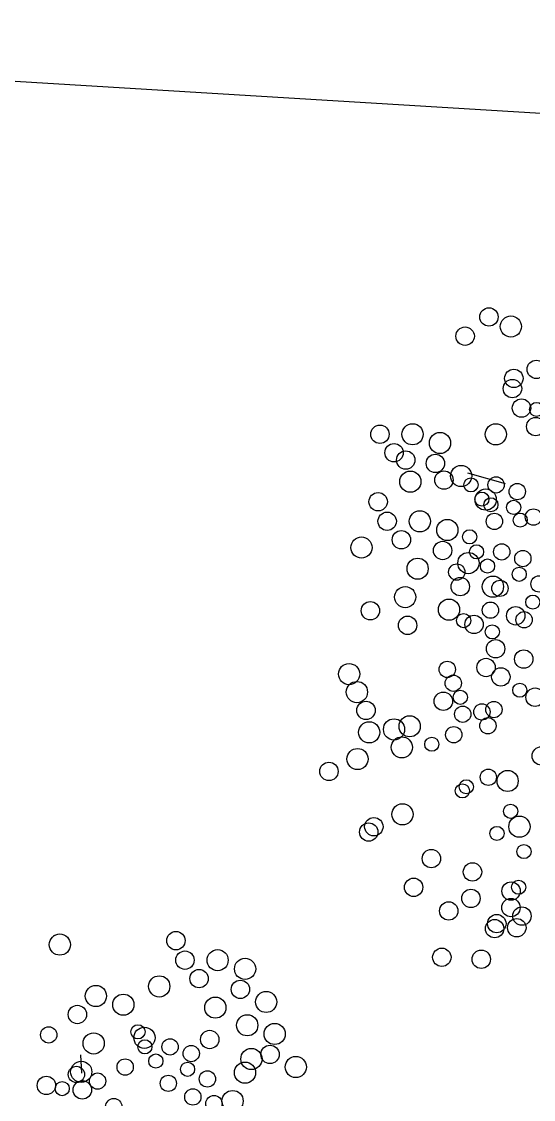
# Model space of a CAD drawing. Header units: millimetres. Extents: x 441156 to 441876, y 4514765 to 4515211.
# Drawn here: x 441717.804 to 441718.662, y 4514837.387 to 4514839.194 of the extents above; entities that cross this region are included whole.
import ezdxf

# ---------------------------------------------------------------- set-up
doc = ezdxf.new("R2010")
doc.units = ezdxf.units.MM
doc.layers.add('01_piscinas', color=254, linetype='Continuous')

msp = doc.modelspace()

# ---------------------------------------------------------------- linework, layer by layer
at = {"layer": '01_piscinas'}
for p, q in [((441718.61462276, 4514838.41935018, 0.00000053), (441718.55161807, 4514838.43686779, 0.00000053)), ((441717.85806576, 4514837.66178941, 0.00000053), (441717.86140323, 4514837.66323629, 0.00000053)), ((441718.11864889, 4514837.55618324, 0.00000053), (441718.12198636, 4514837.55763013, 0.00000053)), ((441717.84170037, 4514837.50702548, 0.00000053), (441717.84426765, 4514837.50813847, 0.00000053)), ((441717.90487163, 4514837.43127801, 0.00000053), (441717.90334179, 4514837.4622426, 0.00000053)), ((441718.04214893, 4514837.42578996, 0.00000053), (441718.04471621, 4514837.42690296, 0.00000053))]:
    msp.add_line(p, q, dxfattribs=at)
at = {"layer": '01_piscinas', "elevation": 0.00000131}
msp.add_lwpolyline([(441725.57545589, 4514838.61966129), (441717.82079578, 4514839.09187488), (441716.14533746, 4514839.19390053)], dxfattribs=at)
at = {"layer": '01_piscinas'}
for centre, radius in [((441718.58709707, 4514838.69877678, 0.00000053), 0.01541533), ((441718.62382253, 4514838.6827496, 0.00000053), 0.01775907), ((441718.54719709, 4514838.66657071, 0.00000053), 0.01541533), ((441718.66641639, 4514838.6109447, 0.00000053), 0.01541533), ((441718.62880053, 4514838.59570823, 0.00000053), 0.01541533), ((441718.62651642, 4514838.57873863, 0.00000053), 0.01541533), ((441718.64160797, 4514838.54603763, 0.00000053), 0.01541533), ((441718.66685338, 4514838.54376926, 0.00000053), 0.01185795), ((441718.66540419, 4514838.51509017, 0.00000053), 0.01541533), ((441718.40434093, 4514838.50218969, 0.00000053), 0.01541533), ((441718.45910542, 4514838.50215916, 0.00000053), 0.01775907), ((441718.598582, 4514838.50205445, 0.00000053), 0.01775907), ((441718.50514576, 4514838.48760645, 0.00000053), 0.01775907), ((441718.42813715, 4514838.47124224, 0.00000053), 0.01541533), ((441718.44772093, 4514838.4589124, 0.00000053), 0.01541533), ((441718.49729054, 4514838.4532613, 0.00000053), 0.01541533), ((441718.45535829, 4514838.42268865, 0.00000053), 0.01775907), ((441718.51168746, 4514838.42541993, 0.00000053), 0.01541533), ((441718.54047825, 4514838.43217708, 0.00000053), 0.01775907), ((441718.55696403, 4514838.41732232, 0.00000053), 0.01185795), ((441718.59909056, 4514838.41729883, 0.00000053), 0.01366082), ((441718.6345062, 4514838.40610444, 0.00000053), 0.01366082), ((441718.40144979, 4514838.38898951, 0.00000053), 0.01541533), ((441718.57526881, 4514838.39351658, 0.00000053), 0.01185795), ((441718.5815435, 4514838.39268839, 0.00000053), 0.01775907), ((441718.59033326, 4514838.3840321, 0.00000053), 0.01185795), ((441718.62846373, 4514838.3796851, 0.00000053), 0.01185795), ((441718.41654134, 4514838.35628851, 0.00000053), 0.01541533), ((441718.47130583, 4514838.35625797, 0.00000053), 0.01775907), ((441718.59620815, 4514838.35616767, 0.00000053), 0.01366082), ((441718.63953828, 4514838.35826865, 0.00000053), 0.01185795), ((441718.66168505, 4514838.36346646, 0.00000053), 0.01366082), ((441718.51734616, 4514838.34170527, 0.00000053), 0.01775907), ((441718.37351537, 4514838.31230533, 0.00000053), 0.01775907), ((441718.44033756, 4514838.32534105, 0.00000053), 0.01541533), ((441718.55474007, 4514838.33024525, 0.00000053), 0.01185795), ((441718.50949095, 4514838.30736012, 0.00000053), 0.01541533), ((441718.56634896, 4514838.30509064, 0.00000053), 0.01185795), ((441718.60847549, 4514838.30506715, 0.00000053), 0.01366082), ((441718.46755869, 4514838.27678746, 0.00000053), 0.01775907), ((441718.55267866, 4514838.2862759, 0.00000053), 0.01775907), ((441718.58465374, 4514838.2812849, 0.00000053), 0.01185795), ((441718.64389113, 4514838.29387276, 0.00000053), 0.01366082), ((441718.53325206, 4514838.27125743, 0.00000053), 0.01366082), ((441718.63784866, 4514838.26745341, 0.00000053), 0.01185795), ((441718.53897941, 4514838.24681774, 0.00000053), 0.01541533), ((441718.59374391, 4514838.2467872, 0.00000053), 0.01775907), ((441718.60559308, 4514838.24393598, 0.00000053), 0.01366082), ((441718.67106997, 4514838.25123478, 0.00000053), 0.01366082), ((441718.44677531, 4514838.2292007, 0.00000053), 0.01775907), ((441718.38837911, 4514838.20637416, 0.00000053), 0.01541533), ((441718.52018814, 4514838.20824842, 0.00000053), 0.01775907), ((441718.58960586, 4514838.20733079, 0.00000053), 0.01366082), ((441718.66053209, 4514838.22088235, 0.00000053), 0.01185795), ((441718.5446857, 4514838.1897719, 0.00000053), 0.01185795), ((441718.63192902, 4514838.19788935, 0.00000053), 0.01541533), ((441718.64607727, 4514838.19121364, 0.00000053), 0.01366082), ((441718.45073506, 4514838.18191801, 0.00000053), 0.01541533), ((441718.56208792, 4514838.1833945, 0.00000053), 0.01541533), ((441718.59265182, 4514838.17095949, 0.00000053), 0.01185795), ((441718.59825494, 4514838.1425999, 0.00000053), 0.01541533), ((441718.64548036, 4514838.1253075, 0.00000053), 0.01541533), ((441718.35280526, 4514838.10016953, 0.00000053), 0.01775907), ((441718.5173212, 4514838.10807604, 0.00000053), 0.01366082), ((441718.58219547, 4514838.11128241, 0.00000053), 0.01541533), ((441718.60702997, 4514838.09543626, 0.00000053), 0.01541533), ((441718.52734889, 4514838.084894, 0.00000053), 0.01366082), ((441718.36584125, 4514838.07003288, 0.00000053), 0.01775907), ((441718.6387524, 4514838.07313746, 0.00000053), 0.01185795), ((441718.66444028, 4514838.06147403, 0.00000053), 0.01541533), ((441718.51066582, 4514838.05474938, 0.00000053), 0.01541533), ((441718.53907755, 4514838.06129089, 0.00000053), 0.01185795), ((441718.38108851, 4514838.03934884, 0.00000053), 0.01541533), ((441718.54320685, 4514838.03299303, 0.00000053), 0.01366082), ((441718.5752393, 4514838.03677727, 0.00000053), 0.01366082), ((441718.595327, 4514838.04082389, 0.00000053), 0.01366082), ((441718.3864566, 4514838.00256162, 0.00000053), 0.01775907), ((441718.42809878, 4514838.00748112, 0.00000053), 0.01775907), ((441718.45421279, 4514838.01274174, 0.00000053), 0.01775907), ((441718.58526698, 4514838.01359522, 0.00000053), 0.01366082), ((441718.52816006, 4514837.99854108, 0.00000053), 0.01366082), ((441718.44113477, 4514837.97734447, 0.00000053), 0.01775907), ((441718.49127498, 4514837.98260085, 0.00000053), 0.01185795), ((441718.36689577, 4514837.95777408, 0.00000053), 0.01775907), ((441718.67483109, 4514837.96311807, 0.00000053), 0.01541533), ((441718.31894517, 4514837.93705178, 0.00000053), 0.01541533), ((441718.58607815, 4514837.9272423, 0.00000053), 0.01366082), ((441718.61837806, 4514837.92111043, 0.00000053), 0.01775907), ((441718.54256397, 4514837.90447086, 0.00000053), 0.01185795), ((441718.54919308, 4514837.91130207, 0.00000053), 0.01185795), ((441718.44218929, 4514837.86508567, 0.00000053), 0.01775907), ((441718.62336456, 4514837.87018442, 0.00000053), 0.01185795), ((441718.39423869, 4514837.84436337, 0.00000053), 0.01541533), ((441718.63817059, 4514837.84442047, 0.00000053), 0.01775907), ((441718.38562085, 4514837.8354828, 0.00000053), 0.01541533), ((441718.60048206, 4514837.83317208, 0.00000053), 0.01185795), ((441718.49066162, 4514837.79091043, 0.00000053), 0.01541533), ((441718.64579747, 4514837.80269748, 0.00000053), 0.01185795), ((441718.55951836, 4514837.76861484, 0.00000053), 0.01541533), ((441718.46091438, 4514837.74279439, 0.00000053), 0.01541533), ((441718.62409616, 4514837.73652197, 0.00000053), 0.01541533), ((441718.63680347, 4514837.74295355, 0.00000053), 0.01185795), ((441718.55681102, 4514837.72424397, 0.00000053), 0.01541533), ((441718.51982441, 4514837.70317741, 0.00000053), 0.01541533), ((441718.62390886, 4514837.70882738, 0.00000053), 0.01541533), ((441718.6002564, 4514837.68193716, 0.00000053), 0.01541533), ((441718.64233547, 4514837.69466881, 0.00000053), 0.01541533), ((441718.59658875, 4514837.6735395, 0.00000053), 0.01541533), ((441718.6337776, 4514837.67507426, 0.00000053), 0.01541533), ((441717.86809858, 4514837.64682016, 0.00000053), 0.01775907), ((441718.06257281, 4514837.65341604, 0.00000053), 0.01541533), ((441718.5081322, 4514837.6255103, 0.00000053), 0.01541533), ((441718.07766436, 4514837.62071504, 0.00000053), 0.01541533), ((441718.13242885, 4514837.62068451, 0.00000053), 0.01775907), ((441718.17846918, 4514837.6061318, 0.00000053), 0.01775907), ((441718.5741753, 4514837.62222044, 0.00000053), 0.01541533), ((441718.10146058, 4514837.58976758, 0.00000053), 0.01541533), ((441718.03463839, 4514837.57673187, 0.00000053), 0.01775907), ((441718.17061397, 4514837.57178665, 0.00000053), 0.01541533), ((441717.92848727, 4514837.56059778, 0.00000053), 0.01775907), ((441717.9745276, 4514837.54604507, 0.00000053), 0.01775907), ((441718.12868171, 4514837.54121399, 0.00000053), 0.01775907), ((441718.21380168, 4514837.55070243, 0.00000053), 0.01775907), ((441717.897519, 4514837.52968086, 0.00000053), 0.01541533), ((441718.18208081, 4514837.51160826, 0.00000053), 0.01775907), ((441718.22812114, 4514837.49705556, 0.00000053), 0.01775907), ((441717.84941792, 4514837.49551068, 0.00000053), 0.01366082), ((441717.92474014, 4514837.48112727, 0.00000053), 0.01775907), ((441717.99901348, 4514837.50058443, 0.00000053), 0.01185795), ((441718.0098601, 4514837.4906157, 0.00000053), 0.01775907), ((441718.11921436, 4514837.48772315, 0.00000053), 0.01541533), ((441718.01062237, 4514837.47542981, 0.00000053), 0.01185795), ((441718.0527489, 4514837.47540632, 0.00000053), 0.01366082), ((441718.02892715, 4514837.45162408, 0.00000053), 0.01185795), ((441718.08816454, 4514837.46421194, 0.00000053), 0.01366082), ((441718.18907041, 4514837.45499161, 0.00000053), 0.01775907), ((441718.22026593, 4514837.46271041, 0.00000053), 0.01541533), ((441717.89587076, 4514837.42918576, 0.00000053), 0.01366082), ((441717.90395676, 4514837.43354051, 0.00000053), 0.01775907), ((441717.97752547, 4514837.4415966, 0.00000053), 0.01366082), ((441718.08212207, 4514837.43779259, 0.00000053), 0.01185795), ((441718.17833367, 4514837.43213775, 0.00000053), 0.01775907), ((441718.26345364, 4514837.44162619, 0.00000053), 0.01775907), ((441717.84556055, 4514837.41071396, 0.00000053), 0.01541533), ((441717.9312864, 4514837.41799138, 0.00000053), 0.01366082), ((441718.04986649, 4514837.41427516, 0.00000053), 0.01366082), ((441718.11534338, 4514837.42157396, 0.00000053), 0.01366082), ((441717.87204902, 4514837.40540352, 0.00000053), 0.01185795), ((441717.90576698, 4514837.40328033, 0.00000053), 0.01541533), ((441717.95846525, 4514837.3753534, 0.00000053), 0.01366082), ((441718.09094272, 4514837.39150152, 0.00000053), 0.01366082), ((441718.12635835, 4514837.38030713, 0.00000053), 0.01366082), ((441718.1575503, 4514837.384551, 0.00000053), 0.01775907)]:
    msp.add_circle(centre, radius, dxfattribs=at)

doc.saveas('drawing.dxf')
